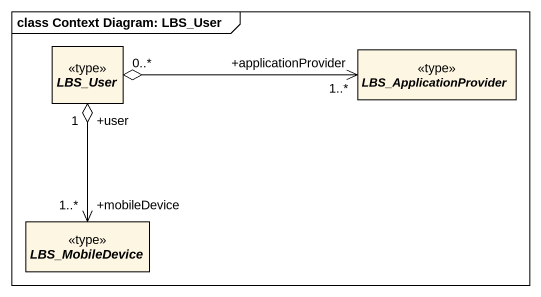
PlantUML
@startuml
mainframe class Context Diagram: LBS_User
hide circle
hide empty members
abstract class LBS_User <<type>>
abstract class LBS_ApplicationProvider <<type>>
abstract class LBS_MobileDevice <<type>>
LBS_User "0..*" o-right-> "+applicationProvider\n1..*" LBS_ApplicationProvider
LBS_User "+user\n1" o--> "+mobileDevice\n1..*" LBS_MobileDevice
@enduml
